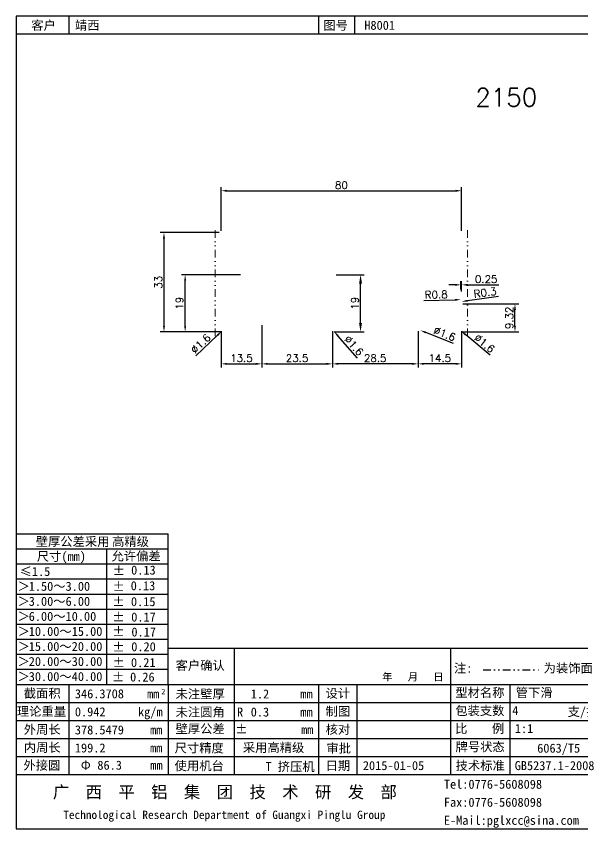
# Model space of a CAD drawing. Header units: millimetres. Extents: x -691 to 1378, y -267 to 296.
# Drawn here: x 20.2 to 208.6, y 3.5 to 273.6 of the extents above; entities that cross this region are included whole.
import ezdxf

# ---------------------------------------------------------------- set-up
doc = ezdxf.new("R2010")
doc.units = ezdxf.units.MM
doc.header["$MEASUREMENT"] = 0
doc.linetypes.add('DIVIDEX2', pattern=[63.5, 25.4, -12.7, 0, -12.7, 0, -12.7])
doc.layers.add('DIM', color=1, linetype='Continuous')
doc.layers.add('图层1', color=4, linetype='DIVIDEX2', lineweight=15)
doc.styles.add('LT2.5', font='SimSun.ttf', dxfattribs={"height": 2.5})
doc.styles.add('LT3', font='SimSun.ttf', dxfattribs={"height": 3})
doc.styles.add('LT4', font='SimSun.ttf', dxfattribs={"height": 4})
doc.styles.get("Standard").update_dxf_attribs({"font": 'txt', "bigfont": 'gbcbig.shx'})
doc.dimstyles.new('ISO-25', dxfattribs={"dimtxt": 2.5, "dimasz": 2, "dimexe": 1.25, "dimexo": 0.625, "dimtad": 1, "dimdsep": 46, "dimtxsty": 'Standard', "dimcen": 0, "dimadec": 0, "dimazin": 0, "dimtfac": 1, "dimtofl": 0, "dimtmove": 0, "dimatfit": 3, "dimfxl": 1, "dimarcsym": 0})
doc.dimstyles.new('ISO-25$0', dxfattribs={"dimtxt": 2.5, "dimasz": 3, "dimexe": 1.25, "dimexo": 0.625, "dimtad": 1, "dimdsep": 46, "dimtxsty": 'Standard', "dimcen": 2.5, "dimadec": 1, "dimazin": 0, "dimtfac": 1, "dimtofl": 0, "dimtmove": 0, "dimatfit": 0, "dimfxl": 1, "dimtvp": 0.1, "dimarcsym": 0})

# ---------------------------------------------------------------- blocks, each defined once
blk = doc.blocks.new('1')
for p, q in [((195.97, 278.63), (1.97, 278.63)), ((1.97, 278.63), (1.97, 8.51)), ((19.47, 278.63), (19.47, 272.63)), ((102.47, 278.63), (102.47, 272.63)), ((114.43, 278.63), (114.43, 272.63)), ((195.97, 8.51), (195.97, 278.63)), ((195.97, 272.63), (1.97, 272.63)), ((52.47, 68.51), (195.97, 68.51)), ((74.47, 68.51), (74.47, 26.51)), ((146.47, 68.51), (146.47, 26.51)), ((1.97, 56.51), (195.97, 56.51)), ((19.47, 56.51), (19.47, 26.51)), ((52.47, 56.51), (52.47, 26.51)), ((102.47, 56.51), (102.47, 26.51)), ((115.27, 56.51), (115.27, 26.51)), ((166.13, 56.51), (166.13, 26.51)), ((1.97, 50.51), (195.97, 50.51)), ((1.97, 44.51), (195.97, 44.51)), ((1.97, 38.51), (195.97, 38.51)), ((1.97, 32.51), (195.97, 32.51)), ((1.97, 26.51), (195.97, 26.51)), ((1.97, 8.51), (195.97, 8.51))]:
    blk.add_line(p, q)
at = {"ltscale": 0.1}
for p, q in [((1.96, 106.55), (52.47, 106.55)), ((52.47, 56.55), (52.47, 106.55)), ((1.96, 101.55), (52.47, 101.55)), ((31.98, 101.55), (31.98, 56.55)), ((1.96, 96.55), (52.47, 96.55)), ((1.96, 91.55), (52.47, 91.55)), ((1.96, 86.55), (52.47, 86.55)), ((1.97, 86.55), (52.47, 86.55)), ((1.97, 81.55), (52.47, 81.55)), ((1.97, 76.55), (52.47, 76.55)), ((1.97, 71.55), (52.47, 71.55)), ((1.97, 66.55), (52.47, 66.55)), ((1.97, 61.55), (52.47, 61.55))]:
    blk.add_line(p, q, dxfattribs=at)
at = {"linetype": 'DIVIDEX2', "ltscale": 0.1}
blk.add_line((157.27, 61.3), (175.68, 61.3), dxfattribs=at)
for s, height, style, p in [('客户', 3, 'LT3', (6.97, 274.13)), ('图号', 3, 'LT3', (104.1, 274.13)), ('客户确认', 3, 'LT3', (54.97, 61.32)), ('年   月   日', 2.5, 'LT3', (123.69, 57.75)), ('截面积', 3, 'LT3', (4.47, 52.05)), ('mm', 3, 'LT3', (45.47, 51.88)), ('2', 1.8, 'LT3', (50.23, 53.25)), ('未注壁厚', 3, 'LT3', (54.97, 51.82)), ('mm', 3, 'LT3', (96.47, 51.82)), ('设计', 3, 'LT3', (104.87, 52.05)), ('型材名称', 3, 'LT3', (148.02, 52.29)), ('理论重量', 3, 'LT3', (2.17, 46.05)), ('kg/m', 3, 'LT3', (42.47, 45.88)), ('未注圆角', 3, 'LT3', (54.97, 45.82)), ('R', 3, 'LT3', (75.4, 45.82)), ('制图', 3, 'LT3', (104.87, 46.05)), ('包装支数', 3, 'LT3', (148, 46.29)), ('mm', 3, 'LT3', (96.47, 45.82)), ('外周长', 3, 'LT3', (4.47, 40.05)), ('壁厚公差', 3, 'LT3', (54.97, 40.26)), ('核对', 3, 'LT3', (104.87, 40.05)), ('比    例', 3, 'LT3', (147.95, 40.32)), ('mm', 3, 'LT3', (46.47, 39.88)), ('内周长', 3, 'LT3', (4.47, 34.05)), ('mm', 3, 'LT3', (46.47, 33.88)), ('牌号状态', 3, 'LT3', (148.09, 34.26)), ('外接圆 ', 3, 'LT3', (4.37, 28.14)), ('Φ', 3, 'LT3', (23.45, 28.14)), ('mm', 3, 'LT3', (46.56, 28.14)), ('使用机台', 3, 'LT3', (54.65, 27.95)), ('日期', 3, 'LT3', (104.87, 28.01)), ('技术标准', 3, 'LT3', (148.12, 28.01)), ('GB5237.1-2008', 3, 'LT3', (167.78, 28.01)), ('Tel:0776-5608098', 3, 'LT3', (144.22, 21.82)), ('广  西  平  铝  集  团  技  术  研  发  部', 4, 'LT4', (14.15, 18.71)), ('Fax:0776-5608098', 3, 'LT3', (144.22, 15.82)), ('Technological Research Department of Guangxi Pinglu Group', 2.7638, 'LT2.5', (17.59, 11.77)), ('E-Mail:pglxcc@sina.com', 3, 'LT3', (144.22, 9.82))]:
    blk.add_text(s, height=height, dxfattribs=dict(style=style)).set_placement(p)
at = {"ltscale": 0.1, "style": 'LT3'}
for s, p in [('壁厚公差采用', (8.44, 102.49)), ('高精级', (33.83, 102.49)), ('尺寸(mm)', (8.8, 97.57)), ('允许偏差', (33.65, 97.67)), ('≤1.5', (3.1, 92.55)), ('±', (34.03, 92.82)), ('0.13', (40.18, 93)), ('1.50～3.00', (6.12, 87.62)), ('±', (33.98, 87.55)), ('0.13', (40.05, 87.81)), ('3.00～6.00', (6.12, 82.62)), ('±', (33.96, 82.53)), ('0.15', (40.12, 82.52)), ('6.00～10.00', (6.12, 77.62)), ('±', (33.91, 77.4)), ('0.17', (40.21, 77.39)), ('±', (33.94, 72.61)), ('10.00～15.00', (6.12, 72.62)), ('0.17', (40.28, 72.42)), ('15.00～20.00', (6.12, 67.62)), ('±', (33.92, 67.39)), ('0.20', (40.23, 67.53)), ('20.00～30.00', (6.12, 62.62)), ('±', (34, 62.3)), ('0.21', (40.14, 62.27)), ('注:', (147.57, 60.4)), ('为装饰面', (177.39, 60.44)), ('30.00～40.00', (6.12, 57.62)), ('±', (33.86, 57.47)), ('0.26', (39.84, 57.46)), ('支/扎', (185.36, 45.95)), ('±', (74.8, 40.17)), ('mm', (96.71, 39.96)), ('尺寸精度', (54.64, 33.87)), ('采用高精级', (77.32, 34.01)), ('审批', (105.14, 33.78)), ('6063/T5', (175.26, 33.8)), ('T 挤压机', (84.88, 27.67))]:
    blk.add_text(s, height=3, dxfattribs=at).set_placement(p)
for p in [(2.94, 91.22), (2.94, 86.22), (2.94, 81.22), (2.94, 76.22), (2.94, 71.22), (2.94, 66.22), (2.94, 61.22)]:
    blk.add_text('∧', height=3, rotation=270, dxfattribs=at).set_placement(p)
at = {"style": 'LT3', "flags": 12}
for tag, p in [('客户', (21.47, 274.13)), ('图号', (117.75, 274.13)), ('截面积', (21.47, 51.88)), ('未注壁厚', (79.97, 51.82)), ('设计', (117.27, 52.05)), ('型材名称', (168.13, 52.29)), ('理论重量', (21.47, 45.88)), ('未注圆角', (79.97, 45.82)), ('制图', (117.27, 46.05)), ('包装支数', (166.95, 46.29)), ('外周长', (21.47, 39.88)), ('壁厚公差', (79.97, 40.05)), ('核对', (117.27, 40.05)), ('比例', (167.83, 40.32)), ('内周长', (21.47, 33.88)), ('审批', (117.27, 33.86)), ('外接圆D', (28.95, 28.14)), ('使用机台', (74.87, 27.74)), ('日期', (117.27, 28.01))]:
    blk.add_attdef(tag, p, '', height=3, dxfattribs=at)
blk = doc.blocks.new('*D4')
at = {"layer": 'Defpoints', "color": 0, "transparency": 16777216}
for p in [(168.33, 215.62), (88.33, 201.71), (168.33, 201.71)]:
    blk.add_point(p, dxfattribs=at)
at = {"layer": 'DIM', "color": 0, "lineweight": -2, "transparency": 16777216}
for p, q in [((88.33, 202.34), (88.33, 216.87)), ((168.33, 202.34), (168.33, 216.87)), ((90.33, 215.62), (166.33, 215.62))]:
    blk.add_line(p, q, dxfattribs=at)
at = {"layer": 'DIM', "color": 0, "transparency": 16777216}
for points in [[(90.33, 215.95), (90.33, 215.28), (88.33, 215.62)], [(166.33, 215.95), (166.33, 215.28), (168.33, 215.62)]]:
    blk.add_solid(points, dxfattribs=at)
at = {"layer": 'DIM', "color": 0, "transparency": 16777216, "insert": (128.33, 217.49), "char_height": 2.5, "attachment_point": 5}
blk.add_mtext('80', dxfattribs=at)
blk = doc.blocks.new('*D5')
at = {"layer": 'Defpoints', "color": 0, "transparency": 16777216}
for p in [(88.33, 201.71), (69.31, 168.71), (89.15, 168.71)]:
    blk.add_point(p, dxfattribs=at)
at = {"layer": 'DIM', "color": 0, "lineweight": -2, "transparency": 16777216}
for p, q in [((87.7, 201.71), (68.06, 201.71)), ((69.31, 199.71), (69.31, 170.71)), ((88.52, 168.71), (68.06, 168.71))]:
    blk.add_line(p, q, dxfattribs=at)
at = {"layer": 'DIM', "color": 0, "transparency": 16777216}
for points in [[(68.98, 199.71), (69.65, 199.71), (69.31, 201.71)], [(68.98, 170.71), (69.65, 170.71), (69.31, 168.71)]]:
    blk.add_solid(points, dxfattribs=at)
at = {"layer": 'DIM', "color": 0, "transparency": 16777216, "insert": (67.44, 185.21), "char_height": 2.5, "attachment_point": 5, "rotation": 90}
blk.add_mtext('33', dxfattribs=at)
blk = doc.blocks.new('*D6')
at = {"layer": 'Defpoints', "color": 0, "transparency": 16777216}
for p in [(76.35, 187.71), (95.38, 187.71), (89.13, 168.71)]:
    blk.add_point(p, dxfattribs=at)
at = {"layer": 'DIM', "color": 0, "lineweight": -2, "transparency": 16777216}
for p, q in [((94.75, 187.71), (75.1, 187.71)), ((76.35, 170.71), (76.35, 185.71)), ((88.5, 168.71), (75.1, 168.71))]:
    blk.add_line(p, q, dxfattribs=at)
at = {"layer": 'DIM', "color": 0, "transparency": 16777216}
for points in [[(76.02, 185.71), (76.68, 185.71), (76.35, 187.71)], [(76.02, 170.71), (76.68, 170.71), (76.35, 168.71)]]:
    blk.add_solid(points, dxfattribs=at)
at = {"layer": 'DIM', "color": 0, "transparency": 16777216, "insert": (74.48, 178.21), "char_height": 2.5, "attachment_point": 5, "rotation": 90}
blk.add_mtext('19', dxfattribs=at)
blk = doc.blocks.new('*D7')
at = {"layer": 'Defpoints', "color": 0, "transparency": 16777216}
for p in [(101.83, 171.51), (88.33, 169.51), (101.83, 158.07)]:
    blk.add_point(p, dxfattribs=at)
at = {"layer": 'DIM', "color": 0, "lineweight": -2, "transparency": 16777216}
for p, q in [((101.83, 170.89), (101.83, 156.82)), ((88.33, 168.89), (88.33, 156.82)), ((90.33, 158.07), (99.83, 158.07))]:
    blk.add_line(p, q, dxfattribs=at)
at = {"layer": 'DIM', "color": 0, "transparency": 16777216}
for points in [[(90.33, 158.41), (90.33, 157.74), (88.33, 158.07)], [(99.83, 158.41), (99.83, 157.74), (101.83, 158.07)]]:
    blk.add_solid(points, dxfattribs=at)
at = {"layer": 'DIM', "color": 0, "transparency": 16777216, "insert": (95.08, 159.95), "char_height": 2.5, "attachment_point": 5}
blk.add_mtext('13.5', dxfattribs=at)
blk = doc.blocks.new('*D8')
at = {"layer": 'Defpoints', "color": 0, "transparency": 16777216}
for p in [(101.83, 171.51), (125.33, 169.51), (125.33, 158.07)]:
    blk.add_point(p, dxfattribs=at)
at = {"layer": 'DIM', "color": 0, "lineweight": -2, "transparency": 16777216}
for p, q in [((101.83, 170.89), (101.83, 156.82)), ((125.33, 168.89), (125.33, 156.82)), ((103.83, 158.07), (123.33, 158.07))]:
    blk.add_line(p, q, dxfattribs=at)
at = {"layer": 'DIM', "color": 0, "transparency": 16777216}
for points in [[(103.83, 158.41), (103.83, 157.74), (101.83, 158.07)], [(123.33, 158.41), (123.33, 157.74), (125.33, 158.07)]]:
    blk.add_solid(points, dxfattribs=at)
at = {"layer": 'DIM', "color": 0, "transparency": 16777216, "insert": (113.58, 159.95), "char_height": 2.5, "attachment_point": 5}
blk.add_mtext('23.5', dxfattribs=at)
blk = doc.blocks.new('*D9')
at = {"layer": 'Defpoints', "color": 0, "transparency": 16777216}
for p in [(125.33, 169.51), (153.83, 169.51), (125.33, 158.07)]:
    blk.add_point(p, dxfattribs=at)
at = {"layer": 'DIM', "color": 0, "lineweight": -2, "transparency": 16777216}
for p, q in [((125.33, 168.89), (125.33, 156.82)), ((153.83, 168.89), (153.83, 156.82)), ((151.83, 158.07), (127.33, 158.07))]:
    blk.add_line(p, q, dxfattribs=at)
at = {"layer": 'DIM', "color": 0, "transparency": 16777216}
for points in [[(127.33, 158.41), (127.33, 157.74), (125.33, 158.07)], [(151.83, 158.41), (151.83, 157.74), (153.83, 158.07)]]:
    blk.add_solid(points, dxfattribs=at)
at = {"layer": 'DIM', "color": 0, "transparency": 16777216, "insert": (139.58, 159.95), "char_height": 2.5, "attachment_point": 5}
blk.add_mtext('28.5', dxfattribs=at)
blk = doc.blocks.new('*D10')
at = {"layer": 'Defpoints', "color": 0, "transparency": 16777216}
for p in [(153.83, 169.51), (168.33, 169.51), (153.83, 158.07)]:
    blk.add_point(p, dxfattribs=at)
at = {"layer": 'DIM', "color": 0, "lineweight": -2, "transparency": 16777216}
for p, q in [((153.83, 168.89), (153.83, 156.82)), ((168.33, 168.89), (168.33, 156.82)), ((166.33, 158.07), (155.83, 158.07))]:
    blk.add_line(p, q, dxfattribs=at)
at = {"layer": 'DIM', "color": 0, "transparency": 16777216}
for points in [[(155.83, 158.41), (155.83, 157.74), (153.83, 158.07)], [(166.33, 158.41), (166.33, 157.74), (168.33, 158.07)]]:
    blk.add_solid(points, dxfattribs=at)
at = {"layer": 'DIM', "color": 0, "transparency": 16777216, "insert": (161.08, 159.95), "char_height": 2.5, "attachment_point": 5}
blk.add_mtext('14.5', dxfattribs=at)
blk = doc.blocks.new('*D11')
at = {"layer": 'Defpoints', "color": 0, "transparency": 16777216}
for p in [(88.55, 168.96), (89.71, 170.06)]:
    blk.add_point(p, dxfattribs=at)
at = {"layer": 'DIM', "color": 0, "lineweight": -2, "transparency": 16777216}
blk.add_line((79.95, 160.71), (87.11, 167.57), dxfattribs=at)
at = {"layer": 'DIM', "color": 0, "transparency": 16777216}
blk.add_solid([(86.88, 167.81), (87.34, 167.33), (88.55, 168.96)], dxfattribs=at)
at = {"layer": 'DIM', "color": 0, "transparency": 16777216, "insert": (81.51, 164.8), "char_height": 2.5, "attachment_point": 5, "rotation": 43.794}
blk.add_mtext('∅1.6', dxfattribs=at)
blk = doc.blocks.new('*D12')
at = {"layer": 'Defpoints', "color": 0, "transparency": 16777216}
for p in [(124.8, 170.11), (125.85, 168.91)]:
    blk.add_point(p, dxfattribs=at)
at = {"layer": 'DIM', "color": 0, "lineweight": -2, "transparency": 16777216}
blk.add_line((133.7, 159.94), (127.17, 167.4), dxfattribs=at)
at = {"layer": 'DIM', "color": 0, "transparency": 16777216}
blk.add_solid([(127.42, 167.62), (126.92, 167.18), (125.85, 168.91)], dxfattribs=at)
at = {"layer": 'DIM', "color": 0, "transparency": 16777216, "insert": (132.51, 164.15), "char_height": 2.5, "attachment_point": 5, "rotation": 311.1905}
blk.add_mtext('∅1.6', dxfattribs=at)
blk = doc.blocks.new('*D13')
at = {"layer": 'Defpoints', "color": 0, "transparency": 16777216}
for p in [(153.08, 169.8), (154.57, 169.22)]:
    blk.add_point(p, dxfattribs=at)
at = {"layer": 'DIM', "color": 0, "lineweight": -2, "transparency": 16777216}
blk.add_line((165.67, 164.87), (156.43, 168.49), dxfattribs=at)
at = {"layer": 'DIM', "color": 0, "transparency": 16777216}
blk.add_solid([(156.56, 168.8), (156.31, 168.18), (154.57, 169.22)], dxfattribs=at)
at = {"layer": 'DIM', "color": 0, "transparency": 16777216, "insert": (162.67, 168.06), "char_height": 2.5, "attachment_point": 5, "rotation": 338.5978}
blk.add_mtext('∅1.6', dxfattribs=at)
blk = doc.blocks.new('*D14')
at = {"layer": 'Defpoints', "color": 0, "transparency": 16777216}
for p in [(166.91, 170.02), (168.14, 169)]:
    blk.add_point(p, dxfattribs=at)
at = {"layer": 'DIM', "color": 0, "lineweight": -2, "transparency": 16777216}
blk.add_line((177.77, 160.91), (169.67, 167.71), dxfattribs=at)
at = {"layer": 'DIM', "color": 0, "transparency": 16777216}
blk.add_solid([(169.89, 167.96), (169.46, 167.45), (168.14, 169)], dxfattribs=at)
at = {"layer": 'DIM', "color": 0, "transparency": 16777216, "insert": (175.94, 164.89), "char_height": 2.5, "attachment_point": 5, "rotation": 319.9675}
blk.add_mtext('∅1.6', dxfattribs=at)
blk = doc.blocks.new('*D15')
at = {"layer": 'Defpoints', "color": 0, "transparency": 16777216}
for p in [(168.08, 178.03), (186.07, 178.03), (167.53, 168.71)]:
    blk.add_point(p, dxfattribs=at)
at = {"layer": 'DIM', "color": 0, "lineweight": -2, "transparency": 16777216}
for p, q in [((168.7, 178.03), (187.32, 178.03)), ((186.07, 170.71), (186.07, 176.03)), ((168.15, 168.71), (187.32, 168.71))]:
    blk.add_line(p, q, dxfattribs=at)
at = {"layer": 'DIM', "color": 0, "transparency": 16777216}
for points in [[(185.74, 176.03), (186.4, 176.03), (186.07, 178.03)], [(185.74, 170.71), (186.4, 170.71), (186.07, 168.71)]]:
    blk.add_solid(points, dxfattribs=at)
at = {"layer": 'DIM', "color": 0, "transparency": 16777216, "insert": (184.19, 173.37), "char_height": 2.5, "attachment_point": 5, "rotation": 90}
blk.add_mtext('9.32', dxfattribs=at)
blk = doc.blocks.new('*D16')
at = {"layer": 'Defpoints', "color": 0, "transparency": 16777216}
for p in [(168.33, 184.34), (168.08, 182.22), (168.33, 181.52)]:
    blk.add_point(p, dxfattribs=at)
at = {"layer": 'DIM', "color": 0, "lineweight": -2, "transparency": 16777216}
for p, q in [((166.08, 184.34), (164.08, 184.34)), ((168.08, 182.84), (168.08, 185.59)), ((168.33, 182.15), (168.33, 185.59)), ((170.33, 184.34), (180.66, 184.34))]:
    blk.add_line(p, q, dxfattribs=at)
at = {"layer": 'DIM', "color": 0, "transparency": 16777216}
for points in [[(166.08, 184.68), (166.08, 184.01), (168.08, 184.34)], [(170.33, 184.68), (170.33, 184.01), (168.33, 184.34)]]:
    blk.add_solid(points, dxfattribs=at)
at = {"layer": 'DIM', "color": 0, "transparency": 16777216, "insert": (176.49, 186.22), "char_height": 2.5, "attachment_point": 5}
blk.add_mtext('0.25', dxfattribs=at)
blk = doc.blocks.new('*D17')
at = {"layer": 'Defpoints', "color": 0, "transparency": 16777216}
for p in [(168.08, 179.41), (168.88, 179.43)]:
    blk.add_point(p, dxfattribs=at)
at = {"layer": 'DIM', "color": 0, "lineweight": -2, "transparency": 16777216}
blk.add_line((155.75, 179.13), (166.08, 179.36), dxfattribs=at)
at = {"layer": 'DIM', "color": 0, "transparency": 16777216}
blk.add_solid([(166.07, 179.7), (166.09, 179.03), (168.08, 179.41)], dxfattribs=at)
at = {"layer": 'DIM', "color": 0, "transparency": 16777216, "insert": (159.87, 181.1), "char_height": 2.5, "attachment_point": 5, "rotation": 1.2813}
blk.add_mtext('R0.8', dxfattribs=at)
blk = doc.blocks.new('*D18')
at = {"layer": 'Defpoints', "color": 0, "transparency": 16777216}
for p in [(168.03, 178.73), (168.32, 178.77)]:
    blk.add_point(p, dxfattribs=at)
at = {"layer": 'DIM', "color": 0, "lineweight": -2, "transparency": 16777216}
blk.add_line((180.54, 180.5), (170.3, 179.05), dxfattribs=at)
at = {"layer": 'DIM', "color": 0, "transparency": 16777216}
blk.add_solid([(170.26, 179.38), (170.35, 178.72), (168.32, 178.77)], dxfattribs=at)
at = {"layer": 'DIM', "color": 0, "transparency": 16777216, "insert": (176.15, 181.77), "char_height": 2.5, "attachment_point": 5, "rotation": 8.0682}
blk.add_mtext('R0.3', dxfattribs=at)
blk = doc.blocks.new('*D228')
at = {"layer": 'Defpoints', "color": 0, "transparency": 16777216}
for p in [(125.93, 187.71), (134.7, 187.71), (125.33, 168.71)]:
    blk.add_point(p, dxfattribs=at)
at = {"layer": 'DIM', "color": 0, "lineweight": -2, "transparency": 16777216}
for p, q in [((126.55, 187.71), (135.95, 187.71)), ((134.7, 171.71), (134.7, 184.71)), ((125.95, 168.71), (135.95, 168.71))]:
    blk.add_line(p, q, dxfattribs=at)
at = {"layer": 'DIM', "color": 0, "transparency": 16777216}
for points in [[(134.2, 184.71), (135.2, 184.71), (134.7, 187.71)], [(134.2, 171.71), (135.2, 171.71), (134.7, 168.71)]]:
    blk.add_solid(points, dxfattribs=at)
at = {"layer": 'DIM', "color": 0, "transparency": 16777216, "insert": (132.83, 178.21), "char_height": 2.5, "attachment_point": 5, "rotation": 90}
blk.add_mtext('19', dxfattribs=at)

msp = doc.modelspace()

# ---------------------------------------------------------------- linework, layer by layer
at = {"layer": '图层1', "ltscale": 0.1}
for p, q in [((86.34, 167.257), (86.34, 203.34)), ((170.315, 167.257), (170.315, 203.34))]:
    msp.add_line(p, q, dxfattribs=at)

# ---------------------------------------------------------------- block references
ref = msp.add_blockref('1', (18.207, -4.996))
ref.add_attrib('客户', '靖西', (39.676, 269.137), dxfattribs={"height": 3, "style": 'LT3'})
ref.add_attrib('图号', 'H8001', (135.96, 269.137), dxfattribs={"height": 3, "style": 'LT3'})
ref.add_attrib('截面积', '346.3708', (39.676, 46.885), dxfattribs={"height": 3, "style": 'LT3'})
ref.add_attrib('理论重量', '0.942', (39.676, 40.885), dxfattribs={"height": 3, "style": 'LT3'})
ref.add_attrib('外周长', '378.5479', (39.676, 34.885), dxfattribs={"height": 3, "style": 'LT3'})
ref.add_attrib('内周长', '199.2', (39.676, 28.885), dxfattribs={"height": 3, "style": 'LT3'})
ref.add_attrib('未注壁厚', '1.2', (98.176, 46.828), dxfattribs={"height": 3, "style": 'LT3'})
ref.add_attrib('未注圆角', '0.3', (98.176, 40.828), dxfattribs={"height": 3, "style": 'LT3'})
ref.add_attrib('外接圆D', '86.3', (47.16, 23.148), dxfattribs={"height": 3, "style": 'LT3'})
ref.add_attrib('日期', '2015-01-05', (135.476, 23.017), dxfattribs={"height": 3, "style": 'LT3'})
ref.add_attrib('比例', '1:1', (186.034, 35.324), dxfattribs={"height": 3, "style": 'LT3'})
ref.add_attrib('型材名称', '管下滑', (186.336, 47.295), dxfattribs={"height": 3, "style": 'LT3'})
ref.add_attrib('包装支数', '4', (185.152, 41.295), dxfattribs={"height": 3, "style": 'LT3'})

# ---------------------------------------------------------------- texts
at = {"layer": 'DIM', "insert": (172.879, 249.675), "char_height": 6, "width": 959.26044, "attachment_point": 1}
msp.add_mtext('2150', dxfattribs=at)

# ---------------------------------------------------------------- dimensions: what is measured, and where the dimension line sits
at = {"layer": 'DIM'}
for base, p1, p2, picture, middle in [((168.328, 215.616), (88.328, 201.71), (168.328, 201.71), '*D4', (128.328, 217.491)), ((168.328, 184.345), (168.078, 182.219), (168.328, 181.521), '*D16', (176.494, 186.22)), ((101.828, 158.073), (88.328, 169.51), (101.828, 171.51), '*D7', (95.078, 159.948)), ((125.328, 158.073), (101.828, 171.51), (125.328, 169.51), '*D8', (113.578, 159.948)), ((125.328, 158.073), (153.828, 169.51), (125.328, 169.51), '*D9', (139.578, 159.948)), ((153.828, 158.073), (168.328, 169.51), (153.828, 169.51), '*D10', (161.078, 159.948))]:
    dim = msp.add_linear_dim(base=base, p1=p1, p2=p2, dimstyle='ISO-25', override={"dimfxl": 1.25}, dxfattribs=at)
    dim.commit()
    dim.dimension.update_dxf_attribs({"geometry": picture, "text_midpoint": middle})
for base, p1, p2, picture, middle in [((69.313, 168.71), (88.328, 201.71), (89.147, 168.71), '*D5', (67.438, 185.21)), ((76.351, 187.71), (89.128, 168.71), (95.378, 187.71), '*D6', (74.476, 178.21)), ((186.069, 178.03), (167.528, 168.71), (168.078, 178.03), '*D15', (184.194, 173.37))]:
    dim = msp.add_linear_dim(base=base, p1=p1, p2=p2, angle=90, dimstyle='ISO-25', override={"dimfxl": 1.25}, dxfattribs=at)
    dim.commit()
    dim.dimension.update_dxf_attribs({"geometry": picture, "text_midpoint": middle})
dim = msp.add_linear_dim(base=(134.703, 187.71), p1=(125.328, 168.71), p2=(125.928, 187.71), angle=90, dimstyle='ISO-25$0', override={"dimfxl": 1.25}, dxfattribs=at)
dim.commit()
dim.dimension.update_dxf_attribs({"geometry": '*D228', "text_midpoint": (134.703, 178.21), "dimtype": 160})
for center, mpoint, picture, middle in [((168.028, 178.728), (168.325, 178.77), '*D18', (176.147, 181.773)), ((168.878, 179.426), (168.078, 179.408), '*D17', (159.871, 181.1))]:
    dim = msp.add_radius_dim(center=center, mpoint=mpoint, dimstyle='ISO-25', override={"dimfxl": 1.25}, dxfattribs=at)
    dim.commit()
    dim.dimension.update_dxf_attribs({"geometry": picture, "text_midpoint": middle})
for p1, p2, picture, middle in [((153.083, 169.802), (154.572, 169.218), '*D13', (162.666, 168.06)), ((89.705, 170.064), (88.55, 168.956), '*D11', (81.508, 164.802)), ((124.801, 170.112), (125.854, 168.908), '*D12', (132.506, 164.154))]:
    dim = msp.add_diameter_dim_2p(p1=p1, p2=p2, dimstyle='ISO-25', override={"dimfxl": 1.25}, dxfattribs=at)
    dim.commit()
    dim.dimension.update_dxf_attribs({"geometry": picture, "text_midpoint": middle})
dim = msp.add_diameter_dim_2p(p1=(166.915, 170.025), p2=(168.14, 168.995), dimstyle='ISO-25', override={"dimfxl": 1.25}, dxfattribs=at)
dim.commit()
dim.dimension.update_dxf_attribs({"geometry": '*D14', "text_midpoint": (174.736, 163.454), "dimtype": 163})

doc.saveas('drawing.dxf')
